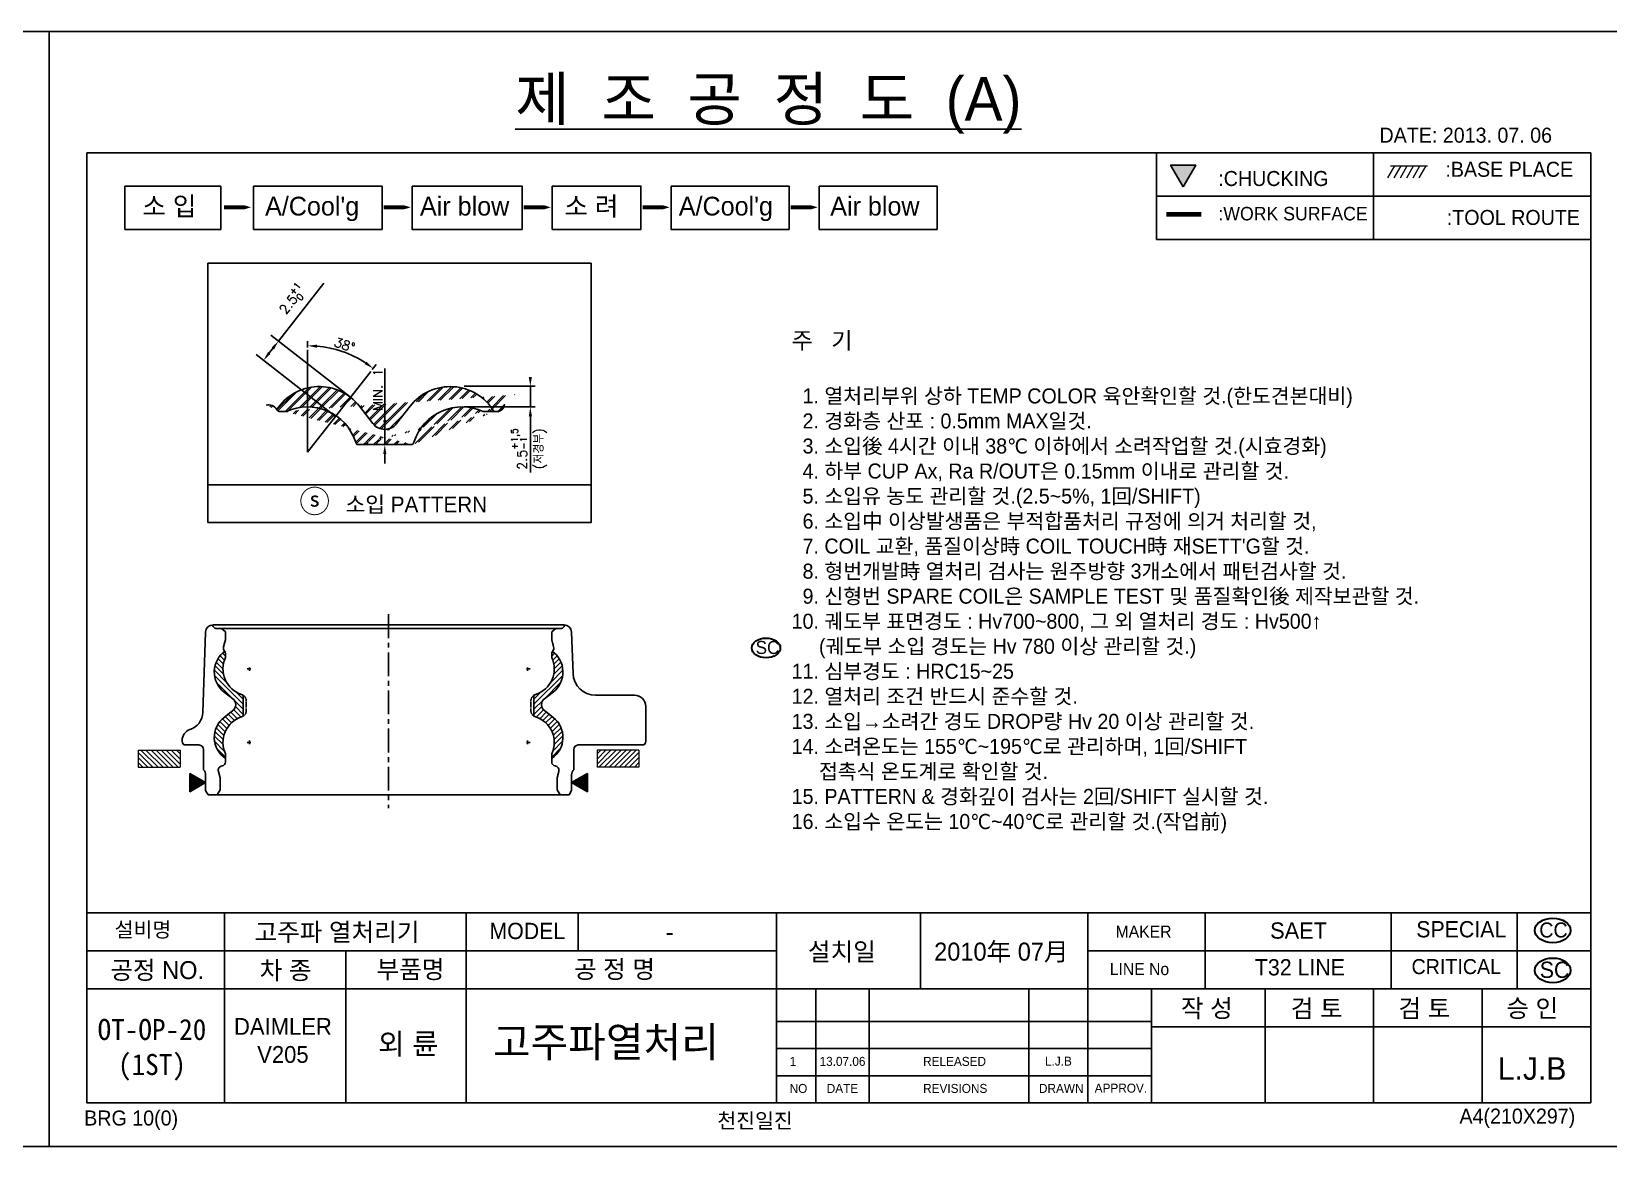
# Model space of a CAD drawing. Header units: millimetres. Extents: x 886 to 3826, y 980 to 1980.
# Drawn here: x 1301 to 1721, y 1682.6 to 1979.6 of the extents above; entities that cross this region are included whole.
import ezdxf

# ---------------------------------------------------------------- set-up
doc = ezdxf.new("R2010")
doc.units = ezdxf.units.MM
doc.linetypes.add('CENTER', pattern=[50.800000000000004, 31.75, -6.35, 6.35, -6.35])
doc.linetypes.add('HIDDEN', pattern=[0.375, 0.25, -0.125])
for name, color, linetype, lineweight in [('\\M+3B0A1\\M+3B0F8\\M+3BACE', 5, 'Continuous', 13), ('\\M+3B1E2\\M+3C1D8\\M+3B8E9', 111, 'Continuous', 9), ('DIM', 1, 'Continuous', 13)]:
    doc.layers.add(name, color=color, linetype=linetype, lineweight=lineweight)
doc.styles.add('GHS', font='Gulim.ttf')
doc.styles.get("Standard").update_dxf_attribs({"font": 'txt.shx', "bigfont": 'whgtxt.shx'})
doc.styles.add('STYLE1', font='txt.shx')
doc.dimstyles.new('ISO-25', dxfattribs={"dimtxt": 2.5, "dimasz": 2.5, "dimexe": 1.25, "dimexo": 0.625, "dimtad": 1, "dimtxsty": 'Standard', "dimcen": 2.5, "dimadec": 0, "dimazin": 0, "dimtfac": 1, "dimtmove": 0, "dimatfit": 3, "dimfxl": 0, "dimarcsym": 0})

# ---------------------------------------------------------------- blocks, each defined once
blk = doc.blocks.new('A$C0456600C')
at = {"linetype": 'ByBlock'}
h = blk.add_hatch(dxfattribs=at)
h.set_pattern_fill('ANSI31', color=1, scale=0.3, style=0)
h.set_pattern_definition([(45, (-1466.475941326055, -1991.498531524085), (-0.6735192090801864, 0.6735192090801865), [])])
edge = h.paths.add_edge_path()
edge.add_arc((14.37699749884268, 4.030029295675604), 2, 217.7935201466065, 322.2064798533934)
edge.add_line((15.95744614666023, 2.804393921018118), (17.74461764297575, 5.108939655559425))
edge.add_line((12.79654885102514, 2.804393921018118), (11.00937735470961, 5.108939655559425))
edge.add_arc((23.09097335905744, 0.9628494297357975), 6.765617754761926, 30.53283340787863, 142.2064798533933)
edge.add_arc((5.663021638627924, 0.9628494297357975), 6.765617754761926, 37.79352014660674, 146.827797388503)
edge.add_arc((16.58388898445105, 1), 1.8, 326.2510114041224, 341.6569409015502)
edge.add_arc((12.17010601323432, 1), 1.8, 198.3430590984622, 213.7489885958794)
edge.add_arc((24.65199749884277, -1.675000000000409), 6.7, 65.05545702657854, 161.6569409015502)
edge.add_arc((4.10199749884282, -1.675000000000409), 6.7, 18.34305909844981, 114.9445429734244)
edge.add_line((0.4664628961174913, 4.399999999999636), (1.276333859978195, 4.399999999999409))
edge.add_arc((-1.05882603056898, 4.099999999999682), 1.2, 28.0724869358545, 107.8665052684867)
edge.add_arc((0.4411739694310199, 4.899999999999636), 0.5, 208.0724869358545, 270)
edge.add_arc((31.49999749884364, 5.481835558587591), 1.2, 74.99999999999926, 180)
edge.add_arc((29.29999749884382, 5.399999999999636), 1, 270, 360)
edge.add_line((27.4776611377074, 4.399999999999409), (29.29999749884382, 4.399999999999636))
edge.add_line((10.67344305852475, 0), (18.08055193916061, 0))
at = {"color": 1, "linetype": 'ByBlock'}
for p, q in [((12.79654885102514, 2.804393921018118), (11.00937735470961, 5.108939655559425)), ((15.95744614666023, 2.804393921018118), (17.74461764297575, 5.108939655559425))]:
    blk.add_line(p, q, dxfattribs=at)
for centre, radius, start, end in [((5.663021638627924, 0.9628494297357975), 6.765617754761926, 37.79352014660849, 146.8277973885068), ((23.09097335905744, 0.9628494297357975), 6.765617754761926, 30.5328334078829, 142.2064798533915), ((14.37699749884268, 4.030029295675604), 2, 217.7935201466085, 322.2064798533915)]:
    blk.add_arc(centre, radius, start, end, dxfattribs=at)
blk = doc.blocks.new('*D111')
at = {"color": 0, "linetype": 'ByBlock', "lineweight": -2, "transparency": 16777216}
for p, q in [((1374.488566765864, 1895.46364384935), (1374.488566765864, 1897.136170349265)), ((1391.698536338947, 1889.537776101462), (1392.728246471407, 1890.855744969088))]:
    blk.add_line(p, q, dxfattribs=at)
blk.add_arc((1374.488566765864, 1867.510019556097), 28.37615079316841, 57.04951556993065, 84.95048443006989, dxfattribs=at)
at = {"color": 0, "linetype": 'ByBlock', "transparency": 16777216}
for points in [[(1376.967785350911, 1895.359780457009), (1377.00449458164, 1896.192304857147), (1374.488566765864, 1895.886170349265)], [(1390.16456667589, 1891.660928642214), (1389.680940744028, 1890.982290003117), (1391.958669627249, 1889.87073152708)]]:
    blk.add_solid(points, dxfattribs=at)
at = {"layer": 'Defpoints', "color": 0, "linetype": 'ByBlock', "transparency": 16777216}
for p in [(1374.488566765864, 1894.83864384935), (1386.630261001797, 1893.157342904114), (1391.313747916869, 1889.045269380458), (1374.488566765864, 1867.510019556097), (1374.488566765864, 1867.510019556097)]:
    blk.add_point(p, dxfattribs=at)
at = {"color": 0, "linetype": 'ByBlock', "transparency": 16777216, "insert": (1384.337378099801, 1896.113044564294), "char_height": 2.5, "attachment_point": 5, "rotation": 341.00000000000017}
blk.add_mtext('38°', dxfattribs=at)
blk = doc.blocks.new('*D112')
at = {"color": 0, "linetype": 'ByBlock', "lineweight": -2, "transparency": 16777216}
for p, q in [((1395.038566765865, 1876.11184776498), (1395.038566765865, 1889.809764431646)), ((1395.038566765865, 1869.551789173629), (1395.038566765865, 1873.61184776498)), ((1395.663566765865, 1873.61184776498), (1396.288566765865, 1873.61184776498)), ((1395.663566765865, 1869.551789173629), (1396.288566765865, 1869.551789173629)), ((1395.038566765865, 1867.051789173629), (1395.038566765865, 1864.551789173629))]:
    blk.add_line(p, q, dxfattribs=at)
at = {"color": 0, "linetype": 'ByBlock', "transparency": 16777216}
for points in [[(1394.621900099198, 1876.11184776498), (1395.455233432531, 1876.11184776498), (1395.038566765865, 1873.61184776498)], [(1394.621900099198, 1867.051789173629), (1395.455233432531, 1867.051789173629), (1395.038566765865, 1869.551789173629)]]:
    blk.add_solid(points, dxfattribs=at)
at = {"layer": 'Defpoints', "color": 0, "linetype": 'ByBlock', "transparency": 16777216}
for p in [(1395.038566765865, 1873.61184776498), (1395.038566765865, 1869.551789173629), (1395.038566765865, 1869.551789173629)]:
    blk.add_point(p, dxfattribs=at)
at = {"color": 0, "linetype": 'ByBlock', "transparency": 16777216, "insert": (1393.163566765865, 1884.210806098313), "char_height": 2.5, "attachment_point": 5, "rotation": 90}
blk.add_mtext('MIN. 1', dxfattribs=at)
blk = doc.blocks.new('A$C698B4B0A')
at = {"color": 1, "linetype": 'ByBlock'}
for p, q in [((2.301427248507935, 23.90650783444062), (0.5355340577930292, 25.67240102515552)), ((2.421994589958558, 25.1329789111503), (0.9926820070179474, 26.56229149409069)), ((2.706791390317903, 26.19522052895127), (1.553767256179071, 27.34824466308987)), ((2.978469672414121, 27.27058066501581), (2.211447871035944, 28.03760246639376)), ((3.264222782617708, 20.24963546400977), (0.01590862774310153, 23.4979496188846)), ((7.728469672431402, 14.43835015603599), (0.06450038019829663, 22.10231944826933)), ((2.441189040235713, 22.4197076245523), (0.1987564755595486, 24.66214018922847)), ((4.901532801939311, 15.91824860836732), (0.6244645048179791, 20.19531690548865)), ((4.924075751413056, 15.90076658744761), (2.619530016871749, 17.68793808376313)), ((7.728469672431174, 15.78538857419653), (5.844817028164243, 17.66904121846324)), ((4.924075751413056, 12.73986929181251), (2.619530016871749, 10.95269779549699)), ((7.134152426771152, 10.99155214721554), (5.165115764433267, 12.96058880955297)), ((7.72846967243072, 13.09131173787591), (5.295337785807988, 15.52444362449864)), ((7.728469672431174, 11.74427331971538), (5.638479350451234, 13.83426364169509)), ((2.911050557426279, 7.13242350759765), (0.9611899744670609, 9.082284090557096)), ((3.377424081935033, 8.013088401248979), (1.516115978148946, 9.87439650503552)), ((3.941888317025814, 8.795662584318734), (2.167893844201217, 10.56965705714333)), ((4.59805953801424, 9.486529781491072), (2.908103361312669, 11.17648595819242)), ((5.344974798303156, 10.08665293936224), (3.666785221687178, 11.76484251597822)), ((6.186804833722817, 10.59186132210311), (4.425467082062823, 12.35319907376311)), ((2.323844340450023, 3.678514470092523), (0.01096840908917329, 5.9913904014536)), ((2.670498954277036, 1.984821438105882), (0.07884543626664708, 4.576474956116272)), ((2.341547043209175, 5.007850185494135), (0.1824521656267279, 7.166945063076355)), ((2.556670345175462, 6.139765301688158), (0.510910254198734, 8.185525392664886)), ((2.978469672414349, 0.3298123018075785), (0.7010646876058217, 2.607217286616105))]:
    blk.add_line(p, q, dxfattribs=at)
for centre, radius, start, end in [((6.765620242695377, 23.03429379984482), 6.765617754761926, 124.3773690880864, 232.2064798533915), ((3.69844037675557, 14.32031793963006), 2, 307.7935201466084, 52.20647985339151), ((6.765620242695377, 5.606342079415299), 6.765617754761926, 127.7935201466085, 235.9605082351665)]:
    blk.add_arc(centre, radius, start, end, dxfattribs=at)
blk = doc.blocks.new('A$C40E07877')
for p, q in [((24.58830818852084, 123.4999986003656), (33.58830818852039, 123.4999986003654)), ((34.83830818852039, 123.061248099965), (34.83830818852039, 105.5199986003655)), ((21.58830818852084, 120.4999986003656), (21.58830818852084, 110.1233264667519)), ((2.838308188520614, 101.7430518403248), (2.838308188520386, 54.99999860036564)), ((4.768509195115485, 103.741833494363), (15.797705168736, 104.1269815046373)), ((36.03830818852043, 104.3199986003655), (41.43143678709748, 104.3199986003655)), ((42.78830818852089, 103.7499986003655), (46.95529548662853, 103.7499986003655)), ((46.95529548662853, 103.7499986003655), (48.13830818852102, 103.066985898473)), ((48.13830818852102, 103.066985898473), (48.13830818852034, 54.99999860036564)), ((3.838308188520386, 100.7071782773376), (3.838308188520386, 54.99999860036564)), ((3.838308188520386, 99.50900604179924), (4.726920942040806, 98.44999860036569)), ((4.726920942040806, 98.44999860036569), (6.818873717843871, 98.44999860036569)), ((41.89889104264444, 100.3409451505003), (43.54452597116961, 99.8999986003654)), ((43.54452597116938, 99.8999986003655), (46.78209040587171, 99.89999860036528)), ((48.13830818852102, 100.6830113022577), (46.78209040587171, 99.89999860036528)), ((2.838308188520614, 8.256945360406235), (2.838308188520386, 54.99999860036542)), ((3.838308188520386, 9.292818923393497), (3.838308188520386, 54.99999860036542)), ((48.13830818852102, 6.933011302258024), (48.13830818852034, 54.99999860036542)), ((3.838308188520386, 10.49099115893182), (4.726920942040806, 11.54999860036537)), ((4.726920942040806, 11.54999860036537), (6.818873717843871, 11.54999860036537)), ((41.89889104264444, 9.659052050230798), (43.54452597116961, 10.09999860036567)), ((43.54452597116938, 10.09999860036555), (46.78209040587171, 10.09999860036578)), ((48.13830818852102, 9.316985898473376), (46.78209040587171, 10.09999860036578)), ((4.768509195115485, 6.258163706368009), (26.15879184633468, 5.511198576541119)), ((34.83830818852061, 0.4387491007659037), (34.83830818852039, 4.479998600365548)), ((36.03830818852043, 5.679998600365593), (41.43143678709748, 5.679998600365593)), ((36.03830818852043, 5.679998600365593), (41.43143678709748, 5.679998600365593)), ((42.78830818852089, 6.249998600365529), (46.95529548662853, 6.249998600365529)), ((46.95529548662853, 6.249998600365529), (48.13830818852102, 6.933011302258024))]:
    blk.add_line(p, q)
at = {"color": 0, "linetype": 'ByBlock'}
for p, q in [((2.851214556217883, 101.9698973746903), (3.238308188520023, 101.746408761879)), ((8.718901804985762, 98.95910959191235), (6.818873717843189, 98.44999860036557)), ((8.718901804985762, 98.95910959191235), (7.751886419734319, 98.69999860036546)), ((21.58875218215621, 93.69999860036569), (27.15086419488421, 93.69999860036569)), ((21.58875218215621, 16.29999860036537), (27.15086419488421, 16.29999860036537)), ((8.718901804985762, 11.04088760881871), (6.818873717843189, 11.54999860036548)), ((8.718901804985762, 11.04088760881871), (7.751886419734319, 11.2999986003656)), ((2.851214556217883, 8.030099826040782), (3.238308188520023, 8.253588438852034)), ((33.58830818852039, -1.39963435685786e-06), (33.58830818852061, -1.39963435685786e-06))]:
    blk.add_line(p, q, dxfattribs=at)
at = {"color": 2, "linetype": 'ByBlock', "ltscale": 0.2}
for p, q in [((10.4846478801428, 98.44999860036569), (11.55003885868518, 98.44999860036557)), ((37.18957751835546, 98.44999860036557), (39.40471302636024, 98.44999860036557)), ((10.4846478801428, 11.54999860036548), (11.55003885868518, 11.54999860036548)), ((37.18957751835546, 11.54999860036548), (39.40471302636024, 11.54999860036548))]:
    blk.add_line(p, q, dxfattribs=at)
at = {"color": 1}
for p, q in [((14.58130818852032, 91.72338340913143), (14.58130818852032, 92.69161379159982)), ((34.1583081885201, 91.72338340913143), (34.1583081885201, 92.69161379159982)), ((15.12542337975447, 92.00749860036558), (14.15719299728607, 92.00749860036558)), ((33.61419299728595, 92.00749860036558), (34.58242337975435, 92.00749860036558)), ((15.12542337975447, 17.99249860036548), (14.15719299728607, 17.99249860036548)), ((14.58130818852032, 18.27661379159963), (14.58130818852032, 17.30838340913124)), ((33.61419299728595, 17.99249860036548), (34.58242337975435, 17.99249860036548)), ((34.1583081885201, 18.27661379159963), (34.1583081885201, 17.30838340913124))]:
    blk.add_line(p, q, dxfattribs=at)
at = {"color": 6, "linetype": 'HIDDEN'}
for p, q in [((25.53585088934597, 92.90049860036561), (23.20376548769468, 92.90049860036561)), ((25.53585088934597, 17.09949860036545), (23.20376548769468, 17.09949860036545))]:
    blk.add_line(p, q, dxfattribs=at)
at = {"color": 1, "linetype": 'CENTER', "ltscale": 0.2}
blk.add_line((3.577908501029015e-06, 54.99999860036553), (51.64069253677917, 54.99999860036553), dxfattribs=at)
for centre, radius, start, end in [((24.58830818852084, 120.4999986003656), 3, 90, 180), ((33.58830818852039, 121.4999986003654), 2, 51.31781254651104, 90), ((15.58830818852084, 110.1233264667519), 6, 272.0000000000036, 0), ((36.03830818852043, 105.5199986003655), 1.2, 180, 270), ((4.838308188520614, 101.7430518403248), 2, 92.00000000000361, 180), ((41.5883081885213, 99.1818341589534), 1.2, 75.00000000000472, 172.9986385570731), ((41.5883081885213, 10.81816304177767), 1.2, 187.0013614429301, 284.9999999999953), ((4.838308188520614, 8.256945360406235), 2, 180, 267.9999999999964), ((36.03830818852043, 4.479998600365548), 1.2, 90, 180), ((36.03830818852043, 4.479998600365548), 1.2, 90, 180)]:
    blk.add_arc(centre, radius, start, end)
at = {"color": 0, "linetype": 'ByBlock'}
for centre, radius, start, end in [((2.638308188520341, 100.7071782773376), 1.2, 0, 60.000000000014), ((42.78830818852066, 105.6499986003655), 1.9, 224.4270040000077, 270), ((9.029484659108675, 97.7999986003656), 1.2, 48.59037789173856, 104.9999999999945), ((10.4846478801428, 99.44999860036569), 1, 228.5903778917245, 270), ((14.58130818852032, 92.00749860036558), 7.12, 17.57210768561615, 115.1975167030364), ((34.1583081885201, 92.00749860036558), 7.12, 64.80248329696356, 162.4278923143768), ((23.08508093948217, 94.70049860036556), 1.8, 197.572107685613, 213.7681319094912), ((25.65453543755825, 94.70049860036556), 1.8, 326.2318680905088, 342.4278923143839), ((14.58130818852032, 17.99249860036548), 7.12, 244.8024832969621, 342.4278923143901), ((23.08508093948217, 15.2994986003655), 1.8, 146.2318680905061, 162.42789231439), ((25.65453543755825, 15.2994986003655), 1.8, 17.57210768560995, 33.76813190948577), ((34.1583081885201, 17.99249860036548), 7.12, 197.5721076856263, 295.1975167030378), ((2.638308188520341, 9.292818923393497), 1.2, 299.999999999986, 0), ((9.029484659108675, 12.19999860036546), 1.2, 255.0000000000056, 311.4096221082614), ((10.4846478801428, 10.54999860036537), 1, 90, 131.4096221082636), ((25.98429436282208, 0.5142444414456122), 5, 18.10258236935683, 87.99999999999639), ((42.78830818852066, 4.349998600365552), 1.9, 90, 135.5729959999923), ((33.58830818852039, 2.999998600365643), 3, 198.1025823693568, 270), ((33.58830818852061, 1.999998600365643), 2, 270, 308.682187453489)]:
    blk.add_arc(centre, radius, start, end, dxfattribs=at)
at = {"color": 2, "linetype": 'ByBlock'}
for centre, start, end in [((39.40471302636024, 99.44999860036569), 270, 352.9986385570731), ((39.40471302636024, 10.54999860036537), 7.001361442930102, 90)]:
    blk.add_arc(centre, 1, start, end, dxfattribs=at)
at = {"color": 6, "linetype": 'HIDDEN'}
for centre, start, end in [((23.08508093948194, 94.70049860036556), 213.7681319094939, 270), ((25.65453543755825, 94.70049860036568), 270, 326.2318680905088), ((23.08508093948194, 15.2994986003655), 90, 146.2318680905034), ((25.65453543755825, 15.29949860036538), 33.7681319094939, 90)]:
    blk.add_arc(centre, 1.8, start, end, dxfattribs=at)

msp = doc.modelspace()

# ---------------------------------------------------------------- hatches: boundary and pattern name
for points in [[(1607.666180191804, 1938.194686077234), (1611.018715602471, 1944.001447742683), (1604.313644781138, 1944.001447742683)], [(1347.305891384498, 1779.504020240025), (1343.125022985376, 1777.090194744345), (1343.125022985377, 1781.917845735706)], [(1444.805891384496, 1779.504020240019), (1448.986759783618, 1777.090194744339), (1448.986759783618, 1781.917845735699)]]:
    msp.add_hatch(color=256).paths.add_polyline_path(points)
at = {"linetype": 'ByBlock'}
h = msp.add_hatch(dxfattribs=at)
h.set_pattern_fill('ANSI31', color=1, scale=0.6, style=0)
h.set_pattern_definition([(45, (-1566.667310883932, -2113.445273874542), (-1.347038418160373, 1.347038418160373), [])])
edge = h.paths.add_edge_path()
edge.add_arc((1395.038566765865, 1877.61184776498), 4, 217.7935201466065, 322.2064798533934)
edge.add_line((1398.1994640615, 1875.160577015665), (1401.773807054131, 1879.769668484747))
edge.add_line((1391.877669470229, 1875.160577015665), (1388.303326477598, 1879.769668484747))
edge.add_arc((1412.466518486294, 1871.4774880331), 13.53123550952385, 30.53283340787863, 142.2064798533933)
edge.add_arc((1377.610615045435, 1871.4774880331), 13.53123550952385, 37.79352014660674, 146.827797388503)
edge.add_arc((1399.452349737081, 1871.551789173629), 3.6, 326.2510114041224, 341.6569409015502)
edge.add_arc((1390.624783794648, 1871.551789173629), 3.6, 198.3430590984622, 213.7489885958794)
edge.add_arc((1415.588566765865, 1866.201789173628), 13.4, 65.05545702657854, 161.6569409015502)
edge.add_arc((1374.488566765865, 1866.201789173628), 13.4, 18.34305909844981, 114.9445429734244)
edge.add_line((1367.217497560414, 1878.351789173628), (1368.837239488136, 1878.351789173627))
edge.add_arc((1364.166919707041, 1877.751789173628), 2.4, 28.0724869358545, 107.8665052684867)
edge.add_arc((1367.166919707041, 1879.351789173628), 1, 208.0724869358545, 270)
edge.add_arc((1429.284566765866, 1880.515460290804), 2.4, 74.99999999999926, 180)
edge.add_arc((1424.884566765867, 1880.351789173628), 2, 270, 360)
edge.add_line((1421.239894043594, 1878.351789173627), (1424.884566765867, 1878.351789173628))
edge.add_line((1387.631457885229, 1869.551789173629), (1402.4456756465, 1869.551789173629))
at = {"layer": '\\M+3B1E2\\M+3C1D8\\M+3B8E9'}
h = msp.add_hatch(dxfattribs=at)
h.set_pattern_fill('ANSI31', color=256, scale=0.3, style=0)
h.set_pattern_definition([(134.9999999999926, (2786.819848079886, -232.9640598728963), (0.6735192090802739, 0.673519209080099), [])])
h.paths.add_polyline_path([(1340.54242835952, 1783.619126926617), (1329.384761270323, 1783.619126926618), (1329.384761270323, 1788.174059071714), (1340.54242835952, 1788.174059071712)])
h = msp.add_hatch(dxfattribs=at)
h.set_pattern_fill('ANSI31', color=256, scale=0.3, style=0)
h.set_pattern_definition([(45, (5.291934688847277, -232.9640598727158), (-0.6735192090801864, 0.6735192090801865), [])])
h.paths.add_polyline_path([(1451.569354409475, 1783.61912692661), (1462.727021498673, 1783.61912692661), (1462.727021498673, 1788.174059071705), (1451.569354409476, 1788.174059071705)])

# ---------------------------------------------------------------- linework, layer by layer
for p, q in [((1716.242428612882, 1947.311365751668), (1315.668744244881, 1947.311365751668)), ((1716.242428612881, 1935.742450679668), (1600.553277892881, 1935.742450679668)), ((1716.242428612881, 1924.173535607668), (1600.553277892881, 1924.173535607668)), ((1421.239894043594, 1878.351789173627), (1424.884566765867, 1878.351789173628)), ((1347.939725587592, 1858.80536272372), (1449.996602723132, 1858.80536272372)), ((1315.668744244881, 1744.855351991668), (1716.242428612882, 1744.855351991668)), ((1352.337658993081, 1744.855351991668), (1352.337658993081, 1694.241348551668)), ((1416.672616070846, 1744.855351991668), (1416.672616070846, 1694.241348551669)), ((1446.553598213477, 1744.855351991668), (1446.553598213477, 1734.732551303668)), ((1499.325271012881, 1744.855351991668), (1499.325271012881, 1694.241348551668)), ((1537.735831703143, 1744.855351991668), (1537.735831703143, 1724.609750615668)), ((1582.327069167299, 1744.855351991668), (1582.327069167299, 1724.609750615668)), ((1613.569130754986, 1744.855351991668), (1613.569130754986, 1724.609750615668)), ((1663.083231873803, 1744.855351991668), (1663.083231873803, 1724.609750615668)), ((1696.662793388139, 1744.855351991668), (1696.662793388139, 1724.609750615668)), ((1315.668744244881, 1734.732551303668), (1499.325271012881, 1734.732551303668)), ((1384.698497599828, 1734.732551303668), (1384.698497599828, 1694.241348551669)), ((1582.327069167299, 1734.732551303668), (1716.242428612881, 1734.732551303668)), ((1582.327069167299, 1734.732551303668), (1716.242428612881, 1734.732551303668)), ((1582.327069167299, 1734.732551303668), (1716.242428612881, 1734.732551303668)), ((1582.327069167299, 1734.732551303668), (1716.242428612882, 1734.732551303668)), ((1582.398428679659, 1734.732551303668), (1716.242428612881, 1734.732551303668)), ((1315.668744244881, 1724.609750615668), (1716.242428612882, 1724.609750615668)), ((1509.815207385233, 1724.609750615668), (1509.815207385233, 1694.241348551668)), ((1524.052216171198, 1724.609750615668), (1524.052216171198, 1694.241348551668)), ((1566.544710825726, 1724.609750615668), (1566.544710825726, 1694.241348551668)), ((1582.327069167299, 1724.609750615668), (1582.327069167299, 1694.241348551668)), ((1599.279752167581, 1724.609750615668), (1599.279752167581, 1694.241348551668)), ((1629.475565572881, 1724.609750615668), (1629.475565572881, 1694.241348551668)), ((1658.397853252881, 1724.609750615668), (1658.397853252881, 1694.241348551668)), ((1687.320140932881, 1724.609750615668), (1687.320140932881, 1694.241348551668)), ((1499.325271012881, 1715.861704117519), (1599.279752167581, 1715.861704117518)), ((1599.279752167581, 1714.486949927668), (1716.242428612881, 1714.486949927668)), ((1499.325271012881, 1708.654918928902), (1599.279752167581, 1708.654918928902)), ((1499.325271012881, 1701.448133740285), (1599.279752167581, 1701.448133740285))]:
    msp.add_line(p, q)
at = {"color": 1, "linetype": 'ByBlock'}
for p, q in [((1366.745219855481, 1897.137834946323), (1378.801923747275, 1912.569712204455)), ((1385.927407218111, 1882.151067674942), (1364.680378489172, 1898.751065826837)), ((1364.268231435994, 1893.96743434576), (1365.206066167167, 1895.167808062306)), ((1374.488566765864, 1867.510019556097), (1374.488566765864, 1894.83864384935)), ((1381.911265110309, 1877.010640190362), (1360.774597577501, 1893.524414725996)), ((1374.488566765864, 1867.510019556097), (1391.313747916869, 1889.045269380458)), ((1416.213566765865, 1885.101789173628), (1435.056383997849, 1885.101789173628)), ((1433.806383997849, 1885.101789173628), (1433.806383997849, 1879.601789173628)), ((1391.877669470229, 1875.160577015665), (1388.303326477598, 1879.769668484747)), ((1398.1994640615, 1875.160577015665), (1401.773807054131, 1879.769668484747)), ((1416.213566765865, 1879.601789173628), (1435.056383997849, 1879.601789173628)), ((1433.806383997849, 1877.101789173628), (1433.806383997849, 1862.143455840295))]:
    msp.add_line(p, q, dxfattribs=at)
at = {"color": 0, "linetype": 'ByBlock'}
for p, q in [((1367.217497560414, 1878.351789173628), (1368.837239488136, 1878.351789173627)), ((1395.038566765865, 1869.551789173629), (1395.038566765865, 1876.406863285268)), ((1387.631457885229, 1869.551789173629), (1402.4456756465, 1869.551789173629))]:
    msp.add_line(p, q, dxfattribs=at)
for points in [[(1315.668744244881, 1947.311365751668), (1315.668744244881, 1694.241348551668), (1716.242428612881, 1694.241348551668), (1716.242428612881, 1947.311365751668)], [(1600.553277892881, 1924.173535607668), (1600.553277892881, 1947.311365751668)], [(1658.397853252881, 1924.173535607668), (1658.397853252881, 1947.311365751668)]]:
    msp.add_lwpolyline(points)
for points in [[(1607.666180191804, 1938.194686077234), (1611.018715602471, 1944.001447742683), (1604.313644781138, 1944.001447742683)], [(1325.832648071441, 1938.424007450783), (1351.335580457753, 1938.424007450783), (1351.335580457753, 1926.862187652758), (1325.832648071441, 1926.862187652758)], [(1360.085185527983, 1938.424007450783), (1394.296391587292, 1938.424007450783), (1394.296391587292, 1926.862187652758), (1360.085185527983, 1926.862187652758)], [(1402.328539125746, 1938.424007450783), (1431.612815688125, 1938.424007450783), (1431.612815688125, 1926.862187652758), (1402.328539125746, 1926.862187652758)], [(1439.644963226579, 1938.424007450783), (1463.254681619773, 1938.424007450783), (1463.254681619773, 1926.862187652758), (1439.644963226579, 1926.862187652758)], [(1471.286829158226, 1938.424007450783), (1502.703451652499, 1938.424007450783), (1502.703451652499, 1926.862187652758), (1471.286829158226, 1926.862187652758)], [(1510.735599190953, 1938.424007450783), (1542.152221685225, 1938.424007450783), (1542.152221685225, 1926.862187652758), (1510.735599190953, 1926.862187652758)], [(1347.939725587592, 1917.869828144786), (1449.996602723132, 1917.869828144786), (1449.996602723132, 1848.791236296734), (1347.939725587592, 1848.791236296734)], [(1347.305891384498, 1779.504020240024), (1343.125022985376, 1777.090194744345), (1343.125022985377, 1781.917845735705)], [(1444.805891384496, 1779.504020240018), (1448.986759783618, 1777.090194744339), (1448.986759783618, 1781.917845735698)]]:
    msp.add_lwpolyline(points, close=True)
msp.add_lwpolyline([(1662.699521524339, 1930.168781469417, 0, 2.892228768, 0), (1667.037864676338, 1930.168781469417, 0, 0, 0), (1673.360139230286, 1930.180818288462, 0, 0, 0)], format="xyseb")
at = {"color": 1, "linetype": 'ByBlock'}
for centre, radius, start, end in [((1377.610615045435, 1871.4774880331), 13.53123550952385, 37.79352014660459, 146.8277973885032), ((1412.466518486294, 1871.4774880331), 13.53123550952385, 30.53283340787947, 142.2064798533954), ((1395.038566765865, 1877.61184776498), 4, 217.7935201466046, 322.2064798533954)]:
    msp.add_arc(centre, radius, start, end, dxfattribs=at)
at = {"color": 0, "linetype": 'ByBlock'}
for centre, radius, start, end in [((1364.166919707041, 1877.751789173628), 2.4, 28.07248693585435, 107.8665052684869), ((1367.166919707041, 1879.351789173628), 1, 208.0724869358544, 270), ((1374.488566765865, 1866.201789173628), 13.4, 18.34305909844883, 114.9445429734244), ((1415.588566765865, 1866.201789173628), 13.4, 65.05545702657557, 161.6569409015512), ((1390.624783794648, 1871.551789173629), 3.6, 198.3430590984631, 213.7489885958811), ((1399.452349737081, 1871.551789173629), 3.6, 326.2510114041222, 341.6569409015511)]:
    msp.add_arc(centre, radius, start, end, dxfattribs=at)
msp.add_arc((1424.884566765867, 1880.351789173628), 2, 270, 0)
at = {"color": 1, "lineweight": 30}
msp.add_ellipse((1496.578821280654, 1815.397277598654), major_axis=(-3.808159269322641, 0), ratio=0.690065994405155, dxfattribs=at)
at = {"color": 0, "lineweight": 30}
for centre in [(1706.115560300237, 1740.139627159391), (1706.115560300237, 1729.509510948972)]:
    msp.add_ellipse(centre, major_axis=(-4.760199086653301, 0), ratio=0.690065994405155, dxfattribs=at)
at = {"color": 1, "linetype": 'ByBlock'}
for points in [[(1363.939893621991, 1894.223959960479), (1364.596569249996, 1893.710908731041), (1362.729077747679, 1891.997407461743)], [(1364.877728353164, 1895.424333677025), (1365.53440398117, 1894.911282447587), (1366.745219855481, 1897.137834946323)], [(1433.389717331182, 1887.601789173628), (1434.223050664516, 1887.601789173628), (1433.806383997849, 1885.101789173628)], [(1433.389717331182, 1877.101789173628), (1434.223050664516, 1877.101789173628), (1433.806383997849, 1879.601789173628)]]:
    msp.add_solid(points, dxfattribs=at)
at = {"layer": '\\M+3B0A1\\M+3B0F8\\M+3BACE', "const_width": 1.2}
msp.add_lwpolyline([(1603.202232140339, 1930.902360733656), (1612.517987228187, 1930.902360733656)], dxfattribs=at)
at = {"layer": '\\M+3B1E2\\M+3C1D8\\M+3B8E9'}
for p, q in [((1662.224226535906, 1940.658518779702), (1664.041025002147, 1943.805306030344)), ((1662.93736735823, 1943.805306030344), (1672.780469994499, 1943.805306030344)), ((1663.89405559367, 1940.658518779702), (1665.71085405991, 1943.805306030344)), ((1665.563884651432, 1940.658518779702), (1667.380683117673, 1943.805306030344)), ((1667.233713709195, 1940.658518779702), (1669.050512175435, 1943.805306030344)), ((1668.903542766958, 1940.658518779702), (1670.720341233198, 1943.805306030344)), ((1670.573371824721, 1940.658518779702), (1672.390170290962, 1943.805306030344)), ((1329.384761270323, 1788.174059071714), (1340.54242835952, 1788.174059071712)), ((1329.384761270323, 1788.174059071714), (1329.384761270323, 1783.619126926618)), ((1340.54242835952, 1788.174059071712), (1340.54242835952, 1783.619126926617)), ((1462.727021498673, 1788.174059071705), (1451.569354409475, 1788.174059071705)), ((1451.569354409475, 1788.174059071705), (1451.569354409475, 1783.61912692661)), ((1462.727021498673, 1788.174059071705), (1462.727021498673, 1783.61912692661)), ((1329.384761270323, 1783.619126926618), (1340.54242835952, 1783.619126926617)), ((1462.727021498673, 1783.61912692661), (1451.569354409475, 1783.61912692661))]:
    msp.add_line(p, q, dxfattribs=at)
at = {"layer": 'Defpoints'}
for points in [[(885.6642252493139, 1682.591652706698), (1305.664225249314, 1682.591652706698), (1305.664225249314, 1979.591652706698), (885.6642252493139, 1979.591652706698)], [(1305.664225249314, 1682.591652706698), (1725.664225249314, 1682.591652706698), (1725.664225249314, 1979.591652706698), (1305.664225249314, 1979.591652706698)]]:
    msp.add_lwpolyline(points, close=True, dxfattribs=at)
at = {"layer": 'DIM'}
for points in [[(1352.207382096934, 1932.768859056914, 1, 1, 0), (1355.201466361696, 1932.768859056914, 2.5, 0, 0), (1359.423585124115, 1932.768859056914, 0, 0, 0)], [(1394.743197496456, 1932.768859056914, 1, 1, 0), (1397.737281761219, 1932.768859056914, 2.5, 0, 0), (1401.959400523637, 1932.768859056914, 0, 0, 0)], [(1432.059621597288, 1932.768859056914, 1, 1, 0), (1435.053705862051, 1932.768859056914, 2.5, 0, 0), (1439.275824624469, 1932.768859056914, 0, 0, 0)], [(1463.701487528936, 1932.768859056914, 1, 1, 0), (1466.695571793699, 1932.768859056914, 2.5, 0, 0), (1470.917690556117, 1932.768859056914, 0, 0, 0)], [(1503.150257561662, 1932.768859056914, 1, 1, 0), (1506.144341826425, 1932.768859056914, 2.5, 0, 0), (1510.366460588843, 1932.768859056914, 0, 0, 0)]]:
    msp.add_lwpolyline(points, format="xyseb", dxfattribs=at)

# ---------------------------------------------------------------- block references
at = {"color": 0, "linetype": 'ByBlock', "xscale": 2, "yscale": 2, "zscale": 2}
msp.add_blockref('A$C0456600C', (1366.2845717682, 1869.551789173594), dxfattribs=at)
at = {"color": 0, "linetype": 'ByBlock', "rotation": 270}
msp.add_blockref('A$C40E07877', (1341.055892784131, 1824.375822077593), dxfattribs=at)
at = {"color": 0, "linetype": 'ByBlock'}
msp.add_blockref('A$C698B4B0A', (1349.627421712082, 1785.951840972047), dxfattribs=at)
at = {"color": 0, "linetype": 'ByBlock', "xscale": -1}
msp.add_blockref('A$C698B4B0A', (1442.484361056912, 1785.951840972047), dxfattribs=at)

# ---------------------------------------------------------------- texts
at = {"style": 'GHS'}
for s, insert, char_height, width, attachment_point in [('{\\L제  조  공  정  도  (A)}', (1429.801546998559, 1967.456559642784), 11.568915072, 251.89224, 1), ('DATE: 2013. 07. 06', (1659.96786610905, 1953.983734542569), 4, 58.3546, 1), (':BASE PLACE', (1677.520676209184, 1944.895716239528), 4, 49.64659889522137, 1), (':CHUCKING ', (1617.033182088393, 1942.440237906495), 4, 30.54547948749898, 1), (':WORK SURFACE', (1617.058508176042, 1932.883304602492), 3.6, 52.0293519968751, 1), (':TOOL ROUTE', (1677.898720372008, 1932.065711645077), 4, 35.74905710501807, 1), ('설비명', (1323.078559814488, 1742.358803589515), 4, 21.60072, 1), ('고주파 열처리기', (1360.360369477843, 1742.088964082653), 4.800000000000001, 67.9826, 1), ('MODEL', (1422.915002947317, 1742.174171405091), 4.338343152, 17.84165269518058, 1), ('MAKER', (1589.688590877445, 1741.429962710431), 3.2, 18.860868, 1), ('SPECIAL', (1669.76655079478, 1742.628793785514), 4.338343152, 18.86088, 1), ('CC', (1702.527514753729, 1742.259455922181), 4, 18.86088, 1), ('설치일', (1507.745598626698, 1736.892515607441), 4.800000000000001, 40.98192, 1), ('2010年 07月', (1541.358097857571, 1736.89251560744), 4.800000000000001, 40.9819, 1), ('공정 NO.', (1321.938284546429, 1731.972493532163), 4.800000000000001, 30.43032, 1), ('차 종', (1361.733112885427, 1731.914606791916), 4.800000000000001, 15.40648, 1), ('부품명', (1392.851997249091, 1732.153055454276), 4.800000000000001, 18.5448, 1), ('공 정 명', (1445.432992289267, 1732.220591468584), 4.800000000000001, 58.30136, 1), ('LINE No', (1588.133897061574, 1731.451473935559), 3.2, 23.92951965138752, 1), ('CRITICAL', (1668.502117181774, 1732.505993097514), 4, 18.86088, 1), ('SC', (1702.662440043199, 1731.823121360385), 4.338343152, 18.86088, 1), ('작 성', (1607.083545897872, 1721.80880624201), 4.800000000000001, 22.93208, 1), ('검 토', (1636.345900503952, 1721.75144747905), 4.800000000000001, 22.93208, 1), ('검 토', (1665.029552791215, 1721.763892224285), 4.800000000000001, 22.93208, 1), ('승 인', (1693.74993811259, 1721.835674521012), 4.800000000000001, 22.93208, 1), ('{\\fGulimChe|b0|i0|c129|p49;OT-OP-20\\P(1ST)}', (1333.024713498819, 1708.348152094487), 5.600000000000001, 23.7862, 5), ('DAIMLER\\PV205', (1367.9074824445, 1710.80530939407), 4.48, 35.920512, 5), ('고주파열처리', (1423.821911262547, 1714.420151215342), 8, 279.625920346421, 1), ('1', (1502.864828843014, 1706.457715117121), 2.4, 21.5584, 1), ('13.07.06', (1510.836316015732, 1706.45771511712), 2.4, 21.5584, 1), ('RELEASED', (1538.420664144415, 1706.457715117121), 2.4, 21.5584, 1), ('L.J.B', (1570.882287845963, 1706.537601788316), 2.4, 21.5584, 1), ('{\\fﾹ\uffd9ￅ\uffc1ￃﾼ|b0|i0|c129|p17;L.J.B}', (1691.477441179337, 1706.347615944433), 6, 22.9321, 1), ('NO', (1502.864828843014, 1699.250929928503), 2.4, 21.5584, 1), ('DATE', (1512.753152411319, 1699.250929928503), 2.4, 21.5584, 1), ('REVISIONS', (1538.420664144415, 1699.250929928503), 2.4, 21.5584, 1), ('DRAWN', (1569.271670062193, 1699.250929928503), 2.4, 21.5584, 1), ('APPROV.', (1584.114845990681, 1699.330816599698), 2.4, 21.5584, 1), ('A4(210X297)', (1681.272335386836, 1692.684849341852), 4, 34.190676, 1), ('BRG 10(0)', (1314.983843284892, 1692.175716033261), 4, 35.60113374953283, 1), ('천진일진', (1483.608238538948, 1691.462135339721), 4, 160.358, 1)]:
    msp.add_mtext(s, dxfattribs=dict(at, insert=insert, char_height=char_height, width=width, attachment_point=attachment_point))
at = {"color": 1, "linetype": 'ByBlock', "char_height": 2.5, "attachment_point": 5}
for s, insert, rotation in [('\\A1;2.5{\\Ftxt,whgtxt|c134;\\H0.7x;\\S+1^ 0;}', (1370.423939412509, 1908.275780357228), 52.00000000000057), ('2.5{\\H0.7x;\\S+1,5^ -1;}', (1430.785550664516, 1868.372622506961), 90), ('(\\M+3C0FA\\M+3B0E6\\M+3BACE)', (1436.519896110015, 1868.489618032401), 90)]:
    msp.add_mtext(s, dxfattribs=dict(at, insert=insert, rotation=rotation))
at = {"attachment_point": 1}
for s, insert, char_height, width in [('{\\fHYGothic-Medium|b0|i0|c129|p18;ⓢ}', (1372.260799577862, 1857.440421948891), 6, 81.7515), ('{\\fHYGothic-Medium|b0|i0|c129|p18;소입 PATTERN}', (1384.568251891063, 1855.731916034674), 4.199999999999999, 81.7515), ('{\\fﾱﾼﾸﾲ|b0|i0|c129|p50;-}', (1469.818917574092, 1742.174171405091), 4.800000000000001, 46.492), ('{\\fU+FFB1ﾤﾼﾤﾸﾤﾲ|b0|i0|c129|p50;SAET}', (1630.835742548058, 1742.285884060036), 4.338343152, 27.59424), ('{\\fGulim|b0|i0|c129|p50;T32 LINE}', (1626.79537257717, 1732.485426918914), 4.338343152, 66.1326)]:
    msp.add_mtext(s, dxfattribs=dict(at, insert=insert, char_height=char_height, width=width))
at = {"color": 1, "insert": (1493.816325075024, 1817.248165927784), "char_height": 3.4706745216, "width": 15.088704, "attachment_point": 1, "style": 'GHS'}
msp.add_mtext('SC', dxfattribs=at)
at = {"lineweight": 9, "insert": (1393.261879811224, 1712.725297569028), "char_height": 5.600000000000001, "width": 46.09943339602104, "attachment_point": 1, "style": 'GHS'}
msp.add_mtext('외 륜', dxfattribs=at)
at = {"layer": 'DIM', "char_height": 5, "width": 43.7688, "attachment_point": 1}
for s, insert in [('{\\fHYGothic-Medium|b0|i0|c129|p18;소 입}', (1330.47690659021, 1935.583016332792)), ('{\\fHYGothic-Medium|b0|i0|c129|p18;소 려}', (1442.898783623607, 1935.583016332792)), ("{\\fﾱﾼﾸﾲ|b0|i0|c129|p49;A/Cool'g}", (1363.160580509018, 1935.583016332792)), ('{\\fﾱﾼﾸﾲ|b0|i0|c129|p49;Air blow}', (1404.413410976847, 1935.583016332792)), ("{\\fﾱﾼﾸﾲ|b0|i0|c129|p49;A/Cool'g}", (1473.349984409021, 1935.583016332792)), ('{\\fﾱﾼﾸﾲ|b0|i0|c129|p49;Air blow}', (1513.683866750401, 1935.583016332792))]:
    msp.add_mtext(s, dxfattribs=dict(at, insert=insert))
at = {"layer": 'DIM', "linetype": 'ByBlock', "ltscale": 3, "insert": (1503.400831156108, 1899.525471446845), "char_height": 4.5, "width": 230.3719, "attachment_point": 1, "style": 'STYLE1'}
msp.add_mtext("{\\fHYGothic-Medium|b0|i0|c129|p18;주   기\\P\\P\\H0.8889x;  1. 열처리부위 상하 TEMP COLOR 육안확인할 것.(한도견본대비)\\P  2. 경화층 산포 : 0.5mm MAX일것.\\P  3. 소입後 4시간 이내 38℃ 이하에서 소려작업할 것.(시효경화)\\P  4. 하부 CUP Ax, Ra R/OUT은 0.15mm 이내로 관리할 것.\\P  5. 소입유 농도 관리할 것.(2.5~5%, 1回/SHIFT)\\P  6. 소입中 이상발생품은 부적합품처리 규정에 의거 처리할 것,\\P  7. COIL 교환, 품질이상時 COIL TOUCH時 재SETT'G할 것.\\P  8. 형번개발時 열처리 검사는 원주방향 3개소에서 패턴검사할 것.\\P  9. 신형번 SPARE COIL은 SAMPLE TEST 및 품질확인後 제작보관할 것.\\P10. 궤도부 표면경도 : Hv700~800, 그 외 열처리 경도 : Hv500↑\\P     (궤도부 소입 경도는 Hv 780 이상 관리할 것.)\\P11. 심부경도 : HRC15~25\\P12. 열처리 조건 반드시 준수할 것.\\P13. 소입→소려간 경도 DROP량 Hv 20 이상 관리할 것.\\P14. 소려온도는 155℃~195℃로 관리하며, 1回/SHIFT\\P     접촉식 온도계로 확인할 것.\\P15. PATTERN & 경화깊이 검사는 2回/SHIFT 실시할 것.\\P16. 소입수 온도는 10℃~40℃로 관리할 것.(작업前)}", dxfattribs=at)

# ---------------------------------------------------------------- dimensions: what is measured, and where the dimension line sits
at = {"color": 1, "linetype": 'ByBlock'}
dim = msp.add_angular_dim_2l(base=(1386.630261001797, 1893.157342904114), line1=((1374.488566765864, 1867.510019556097), (1391.313747916869, 1889.045269380458)), line2=((1374.488566765864, 1867.510019556097), (1374.488566765864, 1894.83864384935)), dimstyle='ISO-25', dxfattribs=at)
dim.commit()
dim.dimension.update_dxf_attribs({"geometry": '*D111', "text_midpoint": (1384.337378099801, 1896.113044564294)})
dim = msp.add_linear_dim(base=(1395.038566765865, 1869.551789173629), p1=(1395.038566765865, 1873.61184776498), p2=(1395.038566765865, 1869.551789173629), angle=90, text='MIN. 1', dimstyle='ISO-25', dxfattribs=at)
dim.commit()
dim.dimension.update_dxf_attribs({"geometry": '*D112', "text_midpoint": (1395.038566765865, 1884.210806098313), "dimtype": 160})

doc.saveas('drawing.dxf')
